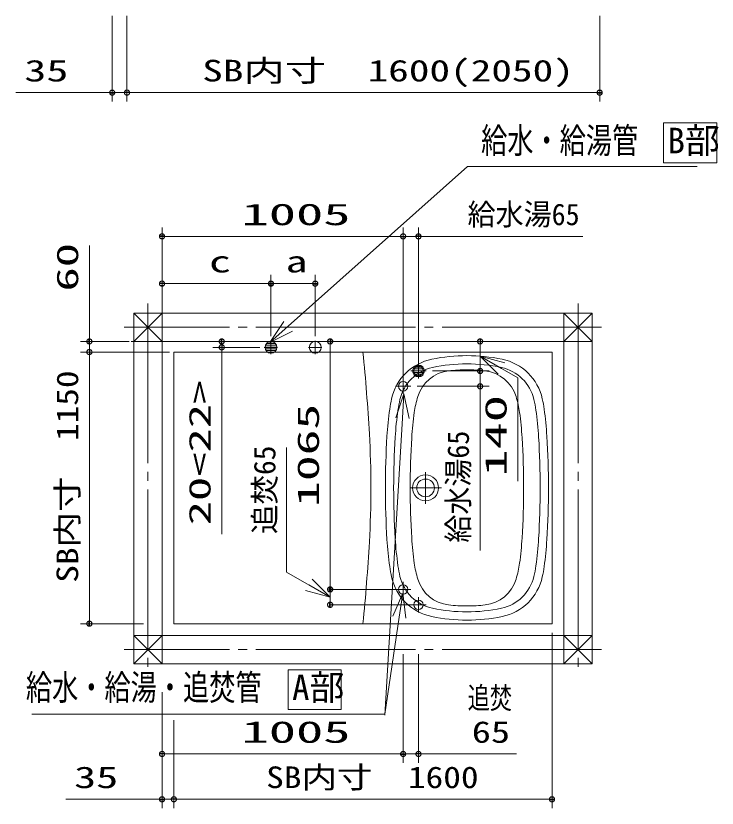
# Model space of a CAD drawing. Units: millimetres on the paper. Extents: x -305 to 305, y -152 to 152.
# Drawn here: x -149.6 to -70.4, y -37.2 to 52.2 of the extents above; entities that cross this region are included whole.
import ezdxf
from ezdxf.enums import TextEntityAlignment as Align

# ---------------------------------------------------------------- set-up
doc = ezdxf.new("R2010")
doc.units = ezdxf.units.MM
doc.linetypes.add('LONG_CHAIN', pattern=[21, 18, -1, 1, -1])
doc.layers.add('0-1_RV', color=7, linetype='Continuous', lineweight=9)
doc.layers.add('0-2_0', color=7, linetype='Continuous', lineweight=9)
doc.styles.add('ＭＳ ゴシック', font='')
doc.styles.get('ＭＳ ゴシック').set_extended_font_data('MS Gothic')

# ---------------------------------------------------------------- blocks, each defined once
blk = doc.blocks.new('_DOTSMALL')
at = {"layer": '0-2_0'}
for p, q in [((0.0746, 0.1), (-0.0746, 0.1)), ((0.1223, -0.0248), (-0.1223, -0.0248))]:
    blk.add_line(p, q, dxfattribs=at)
for points in [[(0.125, 0), (0.124, 0.0157), (0.1211, 0.0311), (0.1162, 0.046), (0.1095, 0.0602), (0.1011, 0.0735), (0.0911, 0.0856), (0.0797, 0.0963), (0.067, 0.1055), (0.0532, 0.1131), (0.0386, 0.1189), (0.0234, 0.1228), (0.0078, 0.1248), (-0.0078, 0.1248), (-0.0234, 0.1228), (-0.0386, 0.1189), (-0.0532, 0.1131), (-0.067, 0.1055), (-0.0797, 0.0963), (-0.0911, 0.0856), (-0.1011, 0.0735), (-0.1095, 0.0602), (-0.1162, 0.046), (-0.1211, 0.0311), (-0.124, 0.0157), (-0.125, 0), (0, 0)], [(-0.125, 0), (-0.124, -0.0157), (-0.1211, -0.0311), (-0.1162, -0.046), (-0.1095, -0.0602), (-0.1011, -0.0735), (-0.0911, -0.0856), (-0.0797, -0.0963), (-0.067, -0.1055), (-0.0532, -0.1131), (-0.0386, -0.1189), (-0.0234, -0.1228), (-0.0078, -0.1248), (0.0078, -0.1248), (0.0234, -0.1228), (0.0386, -0.1189), (0.0532, -0.1131), (0.067, -0.1055), (0.0797, -0.0963), (0.0911, -0.0856), (0.1011, -0.0735), (0.1095, -0.0602), (0.1162, -0.046), (0.1211, -0.0311), (0.124, -0.0157), (0.125, 0), (0, 0)]]:
    blk.add_lwpolyline(points, close=True, dxfattribs=at)
blk = doc.blocks.new('_OPEN30')
at = {"layer": '0-2_0'}
blk.add_line((0, 0), (-1, 0), dxfattribs=at)
blk.add_lwpolyline([(-1, 0.2679), (0, 0), (-1, -0.2679)], dxfattribs=at)

msp = doc.modelspace()

# ---------------------------------------------------------------- linework, layer by layer
at = {"layer": '0-1_RV'}
for p, q in [((-138.701, 52.234), (-138.701, 42.562)), ((-137.035, 52.234), (-137.035, 42.562)), ((-137.035, 52.234), (-137.035, 42.562)), ((-83.701, 52.234), (-83.701, 42.562)), ((-138.701, 43.562), (-149.575, 43.562)), ((-137.035, 43.562), (-138.701, 43.562)), ((-83.701, 43.562), (-137.035, 43.562)), ((-76.497, 40.152), (-76.497, 35.656)), ((-76.497, 40.152), (-70.497, 40.152)), ((-70.497, 40.152), (-70.497, 35.656)), ((-76.497, 35.656), (-70.497, 35.656)), ((-133.08, 17.57), (-133.08, 28.336)), ((-105.88, 10.903), (-105.88, 28.336)), ((-104.146, 12.636), (-104.146, 28.336)), ((-133.08, 27.336), (-105.88, 27.336)), ((-105.88, 27.336), (-104.146, 27.336)), ((-104.146, 27.336), (-85.597, 27.336)), ((-141.279, 15.47), (-141.279, 26.301)), ((-133.08, 19.97), (-133.08, 23.003)), ((-120.796, 16.221), (-120.796, 23.003)), ((-120.796, 16.054), (-120.796, 23.003)), ((-115.796, 16.054), (-115.796, 23.003)), ((-133.08, 22.003), (-120.796, 22.003)), ((-120.796, 22.003), (-115.796, 22.003)), ((-136.28, 18.67), (-136.28, -20.93)), ((-133.08, 15.47), (-136.28, 18.67)), ((-133.08, 18.67), (-136.28, 15.47)), ((-84.546, 18.67), (-136.28, 18.67)), ((-133.08, 18.67), (-133.08, -20.93)), ((-87.746, 18.67), (-87.746, -20.93)), ((-84.546, 15.47), (-87.746, 18.67)), ((-87.746, 15.47), (-84.546, 18.67)), ((-84.546, 18.67), (-84.546, -20.93)), ((-136.78, 15.47), (-142.279, 15.47)), ((-141.279, 14.27), (-141.279, 15.47)), ((-136.58, 15.47), (-125.347, 15.47)), ((-84.546, 15.47), (-136.28, 15.47)), ((-126.347, 14.803), (-126.347, 15.47)), ((-120.292, 15.236), (-121.3, 15.236)), ((-120.589, 15.436), (-121.004, 15.436)), ((-120.589, 15.436), (-121.004, 15.436)), ((-114.112, -12.53), (-114.112, 15.47)), ((-122.048, 14.803), (-127.347, 14.803)), ((-126.347, 14.803), (-126.347, -6.273)), ((-120.132, 14.836), (-121.46, 14.836)), ((-120.153, 14.636), (-121.44, 14.636)), ((-120.174, 15.036), (-121.419, 15.036)), ((-120.241, 14.436), (-121.351, 14.436)), ((-135.18, 14.27), (-142.279, 14.27)), ((-132.246, 14.27), (-142.279, 14.27)), ((-141.279, -16.397), (-141.279, 14.27)), ((-89.08, 14.27), (-131.746, 14.27)), ((-131.746, 14.27), (-131.746, -16.397)), ((-120.449, 14.236), (-121.144, 14.236)), ((-89.08, 14.27), (-89.08, -16.397)), ((-103.642, 12.57), (-104.65, 12.57)), ((-103.939, 12.77), (-104.354, 12.77)), ((-103.939, 12.77), (-104.354, 12.77)), ((-103.482, 12.17), (-104.81, 12.17)), ((-103.503, 11.97), (-104.79, 11.97)), ((-103.524, 12.37), (-104.769, 12.37)), ((-103.591, 11.77), (-104.701, 11.77)), ((-102.58, 12.136), (-96.19, 12.136)), ((-97.19, 12.136), (-97.19, 10.403)), ((-103.799, 11.57), (-104.494, 11.57)), ((-104.313, 10.403), (-96.19, 10.403)), ((-97.19, 10.403), (-97.19, -8.146)), ((-107.962, -26.726), (-105.953, 6.806)), ((-135.18, -16.397), (-142.279, -16.397)), ((-89.08, -16.397), (-131.746, -16.397)), ((-133.08, -17.73), (-136.28, -20.93)), ((-84.546, -17.73), (-136.28, -17.73)), ((-133.08, -20.93), (-136.28, -17.73)), ((-89.08, -17.43), (-89.08, -37.226)), ((-87.746, -17.73), (-84.546, -20.93)), ((-84.546, -17.73), (-87.746, -20.93)), ((-105.88, -19.83), (-105.88, -32.11)), ((-104.146, -19.83), (-104.146, -32.11)), ((-84.546, -20.93), (-136.28, -20.93)), ((-118.862, -21.591), (-118.862, -26.087)), ((-118.862, -21.591), (-112.862, -21.591)), ((-112.862, -21.591), (-112.862, -26.087)), ((-133.08, -24.13), (-133.08, -32.11)), ((-118.862, -26.087), (-112.862, -26.087)), ((-133.08, -27.639), (-133.08, -37.226)), ((-131.746, -27.297), (-131.746, -37.226)), ((-131.746, -27.297), (-131.746, -37.226)), ((-105.88, -31.11), (-133.08, -31.11)), ((-104.146, -31.11), (-105.88, -31.11)), ((-104.146, -31.11), (-93.08, -31.11)), ((-133.08, -36.226), (-143.953, -36.226)), ((-131.746, -36.226), (-133.08, -36.226)), ((-89.08, -36.226), (-131.746, -36.226))]:
    msp.add_line(p, q, dxfattribs=at)
at = {"layer": '0-1_RV', "linetype": 'LONG_CHAIN'}
for p, q in [((-134.68, 19.736), (-134.68, -22.318)), ((-86.146, 19.736), (-86.146, -21.978)), ((-83.48, 17.07), (-137.346, 17.07)), ((-120.796, 15.554), (-120.796, 14.052)), ((-115.796, 15.554), (-115.796, 14.052)), ((-121.548, 14.803), (-120.045, 14.803)), ((-115.045, 14.803), (-116.548, 14.803)), ((-104.146, 12.99), (-104.146, 11.283)), ((-103.293, 12.136), (-105, 12.136)), ((-105.88, 11.256), (-105.88, 9.55)), ((-105.026, 10.403), (-106.733, 10.403)), ((-103.346, 0.723), (-103.346, -2.85)), ((-101.56, -1.064), (-105.133, -1.064)), ((-105.88, -11.677), (-105.88, -13.384)), ((-105.026, -12.53), (-106.733, -12.53)), ((-104.146, -13.41), (-104.146, -15.117)), ((-103.293, -14.264), (-105, -14.264)), ((-83.48, -19.33), (-137.346, -19.33))]:
    msp.add_line(p, q, dxfattribs=at)
at = {"layer": '0-1_RV'}
for points in [[(-72.69, 35.208), (-98.603, 35.208), (-118.855, 17.182)], [(-147.754, -26.617), (-107.962, -26.617), (-106.31, -15.675)]]:
    msp.add_lwpolyline(points, dxfattribs=at)
for centre, radius in [((-120.796, 14.803), 0.667), ((-120.796, 14.803), 0.667), ((-115.796, 14.803), 0.667), ((-104.146, 12.136), 0.667), ((-104.146, 12.136), 0.533), ((-105.88, 10.403), 0.533), ((-103.346, -1.064), 1.467), ((-103.346, -1.064), 1), ((-105.88, -12.53), 0.533), ((-104.146, -14.264), 0.533)]:
    msp.add_circle(centre, radius, dxfattribs=at)
for centre, radius, start, end in [((-323.213, -7.064), 213.867, 3.24439, 5.72481), ((-101.458, 7.719), 5.867, 101.67385, 167.45224), ((-98.68, -5.73), 19.6, 90, 101.67385), ((-98.68, -5.73), 19.6, 78.32615, 90), ((-95.901, 7.719), 5.867, 12.54776, 78.32615), ((-101.566, 7.833), 4.8, 102.01323, 166.80398), ((-98.68, -5.73), 18.667, 90, 102.01323), ((-98.68, -5.73), 18.667, 77.98677, 90), ((-95.793, 7.833), 4.8, 13.19602, 77.98677), ((-100.27, 8.045), 4.133, 96.58714, 163.02634), ((-98.68, -5.73), 18, 90, 96.58714), ((-98.68, -5.73), 18, 83.41286, 90), ((-97.089, 8.045), 4.133, 16.97366, 83.41286), ((-93.129, 5.865), 14.4, 167.45224, 172.16556), ((-93.129, 5.865), 11.6, 163.02634, 172.16556), ((-104.23, 5.865), 11.6, 7.83444, 16.97366), ((-104.23, 5.865), 14.4, 7.83444, 12.54776), ((-93.258, 5.885), 13.333, 166.80398, 172.06669), ((-104.101, 5.885), 13.333, 7.93331, 13.19602), ((-66.711, 2.23), 41.067, 172.16556, 176.4593), ((-66.846, 2.204), 40, 172.06669, 176.49604), ((-66.711, 2.23), 38.267, 172.16556, 176.4593), ((-130.648, 2.23), 38.267, 3.5407, 7.83444), ((-130.513, 2.204), 40, 3.50396, 7.93331), ((-130.648, 2.23), 41.067, 3.5407, 7.83444), ((-216.181, -1.064), 106.667, 0, 3.28042), ((-13.48, -1.064), 94.4, 176.4593, 180), ((-13.48, -1.064), 93.467, 176.49604, 180), ((-13.48, -1.064), 91.6, 176.4593, 180), ((-183.88, -1.064), 91.6, 0, 3.5407), ((-183.88, -1.064), 93.467, 0, 3.50396), ((-183.88, -1.064), 94.4, 0, 3.5407), ((-216.181, -1.064), 106.667, 356.71958, 0), ((-13.48, -1.064), 94.4, 180, 183.5407), ((-13.48, -1.064), 93.467, 180, 183.50396), ((-13.48, -1.064), 91.6, 180, 183.5407), ((-183.88, -1.064), 91.6, 356.4593, 0), ((-183.88, -1.064), 93.467, 356.49604, 0), ((-183.88, -1.064), 94.4, 356.4593, 0), ((-66.711, -4.358), 41.067, 183.5407, 187.83444), ((-66.846, -4.332), 40, 183.50396, 187.93331), ((-66.711, -4.358), 38.267, 183.5407, 187.83444), ((-130.648, -4.358), 38.267, 352.16556, 356.4593), ((-130.513, -4.332), 40, 352.06669, 356.49604), ((-130.648, -4.358), 41.067, 352.16556, 356.4593), ((-323.213, 4.936), 213.867, 354.27519, 356.75561), ((-93.129, -7.992), 11.6, 187.83444, 196.97366), ((-104.23, -7.992), 11.6, 343.02634, 352.16556), ((-93.129, -7.992), 14.4, 187.83444, 192.54776), ((-93.258, -8.012), 13.333, 187.93331, 193.19602), ((-104.101, -8.012), 13.333, 346.80398, 352.06669), ((-104.23, -7.992), 14.4, 347.45224, 352.16556), ((-101.458, -9.846), 5.867, 192.54776, 258.32615), ((-101.566, -9.96), 4.8, 193.19602, 257.98677), ((-100.27, -10.172), 4.133, 196.97366, 263.41286), ((-97.089, -10.172), 4.133, 276.58714, 343.02634), ((-95.793, -9.96), 4.8, 282.01323, 346.80398), ((-95.901, -9.846), 5.867, 281.67385, 347.45224), ((-98.68, 3.603), 18, 263.41286, 270), ((-98.68, 3.603), 18, 270, 276.58714), ((-98.68, 3.603), 18.667, 257.98677, 270), ((-98.68, 3.603), 18.667, 270, 282.01323), ((-98.68, 3.603), 19.6, 258.32615, 270), ((-98.68, 3.603), 19.6, 270, 281.67385)]:
    msp.add_arc(centre, radius, start, end, dxfattribs=at)
at = {"layer": '0-2_0'}
for p, q in [((-97.19, 15.47), (-97.19, 12.136)), ((-114.112, -14.264), (-114.112, -12.53)), ((-106.38, -12.53), (-114.112, -12.53)), ((-104.646, -14.264), (-114.112, -14.264))]:
    msp.add_line(p, q, dxfattribs=at)
for points in [[(-97.19, 13.803), (-92.942, 11.351), (-92.942, -0.3)], [(-114.112, -13.397), (-119.022, -10.562), (-119.022, 3.491)]]:
    msp.add_lwpolyline(points, dxfattribs=at)

# ---------------------------------------------------------------- block references
at = {"layer": '0-1_RV', "xscale": 2.32, "yscale": 2.32}
for p in [(-138.701, 43.562), (-83.701, 43.562), (-105.88, 27.336), (-105.88, 27.336), (-120.796, 22.003), (-115.796, 22.003), (-105.88, -31.11), (-105.88, -31.11), (-133.08, -36.226), (-89.08, -36.226)]:
    msp.add_blockref('_DOTSMALL', p, dxfattribs=at)
at = {"layer": '0-1_RV'}
for name, p, xscale, yscale, rotation in [('_DOTSMALL', (-137.035, 43.562), 2.32, 2.32, 180), ('_DOTSMALL', (-137.035, 43.562), 2.32, 2.32, 180), ('_DOTSMALL', (-133.08, 27.336), 2.32, 2.32, 180), ('_DOTSMALL', (-104.146, 27.336), 2.32, 2.32, 180), ('_DOTSMALL', (-133.08, 22.003), 2.32, 2.32, 180), ('_DOTSMALL', (-120.796, 22.003), 2.32, 2.32, 180), ('_OPEN30', (-120.924, 15.341), 2.77, 2.77, 221.67164), ('_DOTSMALL', (-141.279, 15.47), 2.32, 2.32, 270), ('_DOTSMALL', (-126.347, 15.47), 2.32, 2.32, 270), ('_DOTSMALL', (-114.112, 15.47), 2.32, 2.32, 90), ('_DOTSMALL', (-141.279, 14.27), 2.32, 2.32, 90), ('_DOTSMALL', (-141.279, 14.27), 2.32, 2.32, 90), ('_DOTSMALL', (-126.347, 14.803), 2.32, 2.32, 90), ('_DOTSMALL', (-97.19, 12.136), 2.32, 2.32, 270), ('_DOTSMALL', (-97.19, 10.403), 2.32, 2.32, 90), ('_OPEN30', (-105.788, 9.571), 2.77, 2.77, 86.57152), ('_DOTSMALL', (-114.112, -12.53), 2.32, 2.32, 270), ('_OPEN30', (-105.897, -12.937), 2.77, 2.77, 81.41548), ('_DOTSMALL', (-141.279, -16.397), 2.32, 2.32, 270), ('_DOTSMALL', (-133.08, -31.11), 2.32, 2.32, 180), ('_DOTSMALL', (-104.146, -31.11), 2.32, 2.32, 180), ('_DOTSMALL', (-131.746, -36.226), 2.32, 2.32, 180), ('_DOTSMALL', (-131.746, -36.226), 2.32, 2.32, 180)]:
    msp.add_blockref(name, p, dxfattribs=dict(at, xscale=xscale, yscale=yscale, rotation=rotation))
at = {"layer": '0-2_0'}
for name, p, xscale, yscale, rotation in [('_DOTSMALL', (-97.19, 15.47), 2.32, 2.32, 90), ('_OPEN30', (-97.19, 13.803), 2.77, 2.77, 150), ('_DOTSMALL', (-97.19, 12.136), 2.32, 2.32, 270), ('_OPEN30', (-114.112, -13.397), 2.77, 2.77, 330), ('_DOTSMALL', (-114.112, -12.53), 2.32, 2.32, 90), ('_DOTSMALL', (-114.112, -14.264), 2.32, 2.32, 270)]:
    msp.add_blockref(name, p, dxfattribs=dict(at, xscale=xscale, yscale=yscale, rotation=rotation))

# ---------------------------------------------------------------- texts
at = {"layer": '0-1_RV', "style": 'ＭＳ ゴシック'}
for s, height, width, p in [('SB内寸\u30001600(2050)', 2.444, 1.4, (-128.548, 44.092)), ('35', 2.441, 1.5, (-148.622, 44.092)), ('給水・給湯管\u3000', 2.889, 0.75, (-97.08, 35.849)), ('給水湯65', 2.441, 0.95, (-98.614, 27.866)), ('1005', 2.441, 1.85, (-124.108, 27.866)), ('c', 2.441, 1.5, (-127.785, 22.533)), ('a', 2.441, 1.5, (-119.143, 22.533)), ('給水・給湯・追焚管\u3000', 2.889, 0.75, (-148.445, -25.894)), ('追焚', 2.444, 0.75, (-98.596, -26.723)), ('1005', 2.441, 1.85, (-124.108, -30.58)), ('65', 2.444, 1.3, (-98.132, -30.58)), ('SB内寸\u30001600', 2.444, 1.2, (-121.335, -35.696)), ('35', 2.441, 1.5, (-143, -35.696))]:
    msp.add_text(s, height=height, dxfattribs=dict(at, width=width)).set_placement(p, align=Align.BOTTOM_LEFT)
for s, p in [('B部', (-76.042, 35.849)), ('A部', (-118.408, -25.894))]:
    msp.add_text(s, height=2.886, dxfattribs=at).set_placement(p, align=Align.BOTTOM_LEFT)
for s, height, width, p in [('60', 2.441, 1.65, (-141.809, 21.11)), ('SB内寸\u30001150', 2.444, 1.2, (-141.809, -11.774)), ('20<22>', 2.441, 1.65, (-126.877, -5.29)), ('1065', 2.444, 1.75, (-114.642, -3.209)), ('給水湯65', 2.441, 0.95, (-97.72, -7.254))]:
    msp.add_text(s, height=height, rotation=90, dxfattribs=dict(at, width=width)).set_placement(p, align=Align.BOTTOM_LEFT)
at = {"layer": '0-2_0', "style": 'ＭＳ ゴシック', "width": 1.85}
msp.add_text('140', height=2.441, rotation=90, dxfattribs=at).set_placement((-93.472, 0.208), align=Align.BOTTOM_LEFT)
at = {"layer": '0-2_0', "style": 'ＭＳ ゴシック'}
msp.add_text('追焚65', height=2.444, rotation=90, dxfattribs=at).set_placement((-119.552, -6.279), align=Align.BOTTOM_LEFT)

doc.saveas('drawing.dxf')
